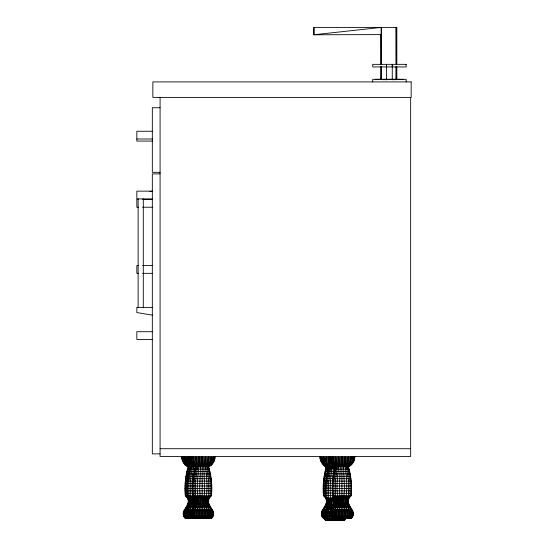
<?xml version="1.0" encoding="UTF-8"?>
<svg xmlns="http://www.w3.org/2000/svg" width="548" height="548" viewBox="0 0 548 548"><rect width="100%" height="100%" fill="white"/><g stroke="black" fill="none" stroke-linecap="round" stroke-linejoin="round"><path stroke-width="0.82" d="M381.34 64L381.292 27.4L313.751 34.777L313.751 27.4L396.827 27.4L396.827 64M381.346 79.323L381.429 66.555M381.285 64L381.292 27.4M381.271 66.555L381.271 79.323L381.271 66.664M396.396 66.555L396.444 79.323M396.41 27.4L396.451 64M205.507 456.463L205.075 462.601L203.835 466.793L204.664 488.426L203.856 503.393L205.13 513.551L204.568 518.456M345.267 456.463L344.836 462.601L343.596 466.793L344.425 488.426L343.617 503.393L344.891 513.551L344.329 518.456M386.587 79.837L386.587 64.342L386.415 66.925M191.259 511.736C192.944 506.934 194.883 501.639 192.629 496.604C191.231 486.843 192.41 476.616 193.636 466.793L191.245 462.601M392.286 66.925L392.382 64.342M208.624 456.463L207.781 462.601L205.39 466.793C207.028 478.541 207.973 490.645 205.39 502.187C205.37 507.681 210.014 512.99 206.815 518.456M348.384 456.463L347.548 462.601L345.158 466.793C346.788 478.541 347.733 490.645 345.158 502.187C345.13 507.681 349.775 512.99 346.576 518.456M188.498 476.287L190.046 466.793L188.156 466.793C185.354 476.137 184.381 486.021 185.313 495.728C195.102 503.544 177.49 510.846 185.313 518.456L211.466 518.456C219.282 510.846 201.678 503.544 211.466 495.728C212.398 486.021 211.425 476.137 208.624 466.793L195.704 466.793C191.752 465.033 189.101 460.793 189.252 456.463M319.881 456.463C319.731 460.793 322.382 465.033 326.341 466.793C323.539 476.137 322.567 486.021 323.498 495.728C333.287 503.544 315.675 510.846 323.498 518.456L351.227 518.456C359.043 510.846 341.438 503.544 351.227 495.728C352.159 486.021 351.186 476.137 348.384 466.793L335.465 466.793C331.513 465.033 328.862 460.793 329.012 456.463M192.862 518.456C185.046 510.846 202.65 503.544 192.862 495.728C191.93 486.021 192.903 476.137 195.704 466.793M194.999 505.715L194.999 498.659M211.295 456.463C211.343 460.306 210.035 464.54 206.733 466.793L208.733 481.123L208.74 495.728C201.938 503.228 214.152 510.969 208.74 518.456M345.939 518.374L344.343 520.6L325.745 520.6C317.922 512.983 335.534 505.688 325.745 497.865C324.813 488.158 325.786 478.281 328.588 468.937L335.047 468.937M332.629 518.456C324.806 510.846 342.411 503.544 332.629 495.728C331.698 486.021 332.663 476.137 335.465 466.793M351.056 456.463C351.104 460.306 349.795 464.54 346.494 466.793L348.494 481.123L348.501 495.728C341.699 503.228 353.912 510.969 348.501 518.456M213.35 456.463C213.46 460.553 211.453 464.827 207.754 466.793L210.206 481.123L210.22 495.728C201.952 503.201 216.796 511.003 210.22 518.456M332.609 484.884L333.376 468.937L331.999 463.8L323.279 463.8L322.128 458.608M353.111 456.463C353.22 460.553 351.213 464.827 347.521 466.793L349.966 481.123L349.98 495.728C341.712 503.201 356.556 511.003 349.98 518.456M214.638 456.463C214.782 460.731 212.295 464.985 208.404 466.793C211.117 476.157 212.042 486.021 211.144 495.728C201.691 503.53 218.7 510.846 211.144 518.456M354.398 456.463C354.542 460.731 352.056 464.985 348.165 466.793C350.878 476.157 351.809 486.021 350.905 495.728C341.452 503.53 358.461 510.846 350.905 518.456M208.624 466.793C212.576 465.033 215.227 460.793 215.083 456.463M348.384 466.793C352.343 465.033 354.988 460.793 354.844 456.463M187.937 508.791C190.718 505.064 190.766 499.495 188.039 495.728M321.594 511.736L324.875 511.736L327.307 506.784L327.999 504.571L328.17 500.975L326.259 500.975M326.135 482.74L327.759 469.143L325.676 469.143M186.56 518.456C179.984 511.003 194.828 503.201 186.56 495.728L186.573 481.123L189.019 466.793C185.327 464.827 183.32 460.553 183.429 456.463M194.917 470.718L194.944 466.3C191.629 464.225 189.56 460.375 189.69 456.463M187.56 518.456C179.744 510.846 197.349 503.544 187.56 495.728C186.628 486.021 187.601 476.137 190.403 466.793L195.191 466.793M188.115 480.315L188.245 478.699M327.286 508.928L333.033 508.928L333.355 503.119L332.561 493.001L325.437 493.001M337.863 518.374L337.452 520.6M327.012 467.574L325.307 476.287L324.58 483.555L324.574 493.296L324.745 495.728L325.464 496.604L324.334 496.604M328.588 458.608L329.423 464.738L331.814 468.937C330.184 480.685 329.238 492.782 331.814 504.324C331.841 509.825 327.197 515.134 330.396 520.6M340.493 518.374L339.692 520.6M326.56 466.793C323.847 476.157 322.916 486.021 323.813 495.728C333.273 503.53 316.258 510.846 323.813 518.456M342.747 518.374L341.623 520.6M344.48 518.374L343.096 520.6M345.569 518.374L344.028 520.6M313.751 34.777L381.271 34.606L381.271 64.137M380.915 34.777L381.264 34.599L380.915 34.777L380.915 64.191M149.885 191.553L152.33 191.142L136.836 191.142L136.836 198.89L152.33 198.89M160.084 107.737L152.33 107.737L152.33 172.312L160.084 172.312M152.33 131.253L136.836 131.253L136.836 141.083L152.33 141.083M136.836 139L152.33 139M160.084 173.867L152.33 173.867L152.33 453.881L160.084 453.881M138.466 199.458L136.836 199.458L136.836 207.213L138.466 207.213M142.542 199.458L152.33 199.458M142.542 207.213L152.33 207.213M138.466 265.588L136.836 265.588L136.836 273.336L138.466 273.336M142.542 265.588L152.33 265.588M142.542 273.336L152.33 273.336M152.33 307.387L136.836 307.387L136.836 312.552L152.33 315.134M152.33 331.718L136.836 331.718L136.836 339.465L152.33 339.465M160.084 448.716L410.651 448.716M181.696 456.463L181.724 457.539L183.45 457.539M183.943 456.463L183.97 457.539L189.081 457.539M189.272 457.539L215.056 457.539M319.909 457.539L354.816 457.539M181.724 457.539L181.854 458.608L183.559 458.608M183.97 457.539L184.101 458.608L214.926 458.608M320.039 458.608L354.686 458.608M181.854 458.608L182.087 459.656L214.693 459.656M320.272 459.656L321.95 459.656L322.238 460.676L320.601 460.676M329.396 459.656L354.453 459.656M322.156 459.676L328.601 459.676M182.087 459.656L182.416 460.676L184.053 460.676M184.101 458.608L184.669 460.676L214.357 460.676M329.732 460.676L354.118 460.676M322.286 460.745L330.204 460.745M182.416 460.676L182.847 461.663L190.17 461.663M190.403 461.663L213.926 461.663M321.032 461.663L322.608 461.663L323.594 463.485L322.169 463.485M330.163 461.663L353.693 461.663M322.519 461.793L331.047 461.793M182.847 461.663L183.375 462.601L213.405 462.601M321.56 462.601L323.067 462.601M330.684 462.601L353.165 462.601M322.847 462.82L331.156 462.82M183.375 462.601L183.991 463.485L185.409 463.485M184.669 460.676L186.238 463.485L212.788 463.485M331.3 463.485L352.549 463.485M183.991 463.485L184.683 464.3L186.012 464.3M186.238 463.485L186.93 464.3L191.896 464.3M192.232 464.3L212.097 464.3M322.868 464.3L324.197 464.3M331.999 464.3L351.857 464.3M323.279 463.8L323.806 464.738L332.136 464.738M184.683 464.3L185.457 465.047L211.323 465.047M323.642 465.047L324.868 465.047M332.766 465.047L351.083 465.047M185.457 465.047L186.299 465.718L210.48 465.718M323.806 464.738L324.416 465.622L350.241 465.718M186.299 465.718L187.204 466.3L209.576 466.3M325.382 466.3C322.991 464.635 319.874 460.375 320.32 456.463M334.513 466.3L349.336 466.3M324.416 465.622L325.115 466.444L335.047 466.444L335.047 470.499M325.115 466.444L325.889 467.191L335.047 467.191M325.889 467.191L326.731 467.862L335.047 467.862M326.731 467.862L327.636 468.444L335.047 468.444M187.491 469.143L189.581 469.143M189.738 469.143L209.288 469.143M334.807 469.143L349.049 469.143M327.923 471.28L334.431 471.28M186.902 471.506L209.87 471.506M325.087 471.506L327.348 471.506M334.218 471.506L349.638 471.506M327.334 473.65L333.047 473.65M186.395 473.89L210.384 473.89M324.58 473.89L326.985 473.89M333.705 473.89L350.145 473.89M326.827 476.034L332.917 476.034M185.964 476.287L210.816 476.287M324.142 476.287L326.677 476.287M333.273 476.287L350.576 476.287M326.396 478.431L332.807 478.431M185.608 478.699L192.355 478.699M193.156 478.699L211.172 478.699M323.786 478.699L326.43 478.699M332.917 478.699L350.932 478.699M326.039 480.843L332.711 480.843M185.327 481.123L192.218 481.123M192.875 481.123L211.453 481.123M323.512 481.123L326.231 481.123M332.643 481.123L351.213 481.123M325.759 483.268L332.643 483.268M185.128 483.555L192.122 483.555M192.677 483.555L211.651 483.555M323.313 483.555L326.087 483.555M332.437 483.555L351.412 483.555M325.56 485.692L332.588 485.692M185.012 485.987L192.06 485.987M192.56 485.987L211.768 485.987M323.19 485.987L326.005 485.987M332.321 485.987L351.528 485.987M325.437 488.131L332.561 488.131M184.971 488.426L192.04 488.426M192.519 488.426L211.809 488.426M323.149 488.426L325.978 488.426M332.28 488.426L351.569 488.426M325.396 490.563L332.547 490.563M185.005 490.864L192.06 490.864M192.554 490.864L211.775 490.864M323.19 490.864L326.005 490.864M332.314 490.864L351.535 490.864M185.121 493.296L192.115 493.296M192.67 493.296L211.658 493.296M323.306 493.296L326.087 493.296M332.431 493.296L351.419 493.296M325.553 495.44L332.588 495.44M185.313 495.728L211.466 495.728M323.498 495.728L324.745 495.728M332.629 495.728L351.227 495.728M186.149 496.604L210.631 496.604M333.458 496.604L350.391 496.604M186.854 497.584L209.925 497.584M325.033 497.584L326.074 497.584M334.164 497.584L349.686 497.584M325.745 497.865L335.047 497.865L335.047 505.53L328.505 505.53M187.416 498.659L189.526 498.659M189.663 498.659L209.363 498.659M325.601 498.659L326.56 498.659C330.369 505.756 319.121 510.989 324.197 517.792L322.868 517.792M334.725 498.659L349.124 498.659M326.581 498.742L335.047 498.742M327.286 499.728L335.047 499.728M187.827 499.797L189.814 499.797M190.074 499.797L195.102 499.797M195.376 499.797L208.952 499.797M326.005 499.797L327.999 499.797M335.136 499.797L348.713 499.797M327.848 500.797L335.047 500.797M188.074 500.975L189.992 500.975M190.32 500.975L195.17 500.975M195.622 500.975L208.706 500.975M335.383 500.975L348.466 500.975M328.252 501.934L335.047 501.934M188.156 502.187L190.046 502.187M190.403 502.187L195.191 502.187M195.704 502.187L208.624 502.187M326.341 502.187L328.231 502.187M335.465 502.187L348.384 502.187M328.505 503.119L335.047 503.119M188.074 503.393L189.992 503.393M190.32 503.393L195.17 503.393M195.622 503.393L208.706 503.393M326.259 503.393L328.17 503.393M335.383 503.393L348.466 503.393M328.588 504.324L335.047 504.324M187.827 504.571L189.814 504.571M190.074 504.571L195.102 504.571M195.376 504.571L208.952 504.571M326.005 504.571L329.403 504.571M335.136 504.571L348.713 504.571M187.416 505.715L189.526 505.715M189.663 505.715L209.363 505.715M325.601 505.715L327.704 505.715M334.725 505.715L349.124 505.715M186.854 506.784L209.925 506.784M325.033 506.784L349.686 506.784M186.149 507.763L210.631 507.763M324.334 507.763L333.184 507.852M333.458 507.763L350.391 507.763M184.683 509.311L212.097 509.311M322.868 509.311L327.142 509.311M331.992 509.311L351.857 509.311M326.581 509.907L332.17 509.907M184.149 510.058L185.546 510.058M186.395 510.058L212.631 510.058M322.327 510.058L326.841 510.058M331.458 510.058L352.391 510.058M183.717 510.866L213.062 510.866M321.902 510.866L326.594 510.866M331.033 510.866L352.823 510.866M325.115 511.448L330.081 511.448M183.409 511.736L213.371 511.736M330.718 511.736L353.131 511.736M324.58 512.195L329.814 512.195M183.217 512.633L213.562 512.633M321.402 512.633L324.738 512.633M330.533 512.633L353.323 512.633M324.149 513.01L330.91 513.01M183.155 513.551L184.69 513.551M185.402 513.551L213.624 513.551M321.34 513.551L324.087 513.551M330.465 513.551L353.385 513.551M323.841 513.873L330.793 513.873M183.217 514.469L213.562 514.469M321.402 514.469L324.135 514.469M330.533 514.469L353.323 514.469M323.649 514.778L330.725 514.778M183.409 515.367L213.371 515.367M321.594 515.367L324.279 515.367M330.718 515.367L353.131 515.367M323.587 515.695L331.389 515.695M183.717 516.23L213.062 516.23M321.902 516.23L323.361 516.23M331.033 516.23L352.823 516.23M323.649 516.606L332.095 516.606M184.149 517.045L212.631 517.045M322.327 517.045L323.731 517.045M331.458 517.045L352.391 517.045M323.841 517.511L332.143 517.511L332.636 520.6M184.683 517.792L191.896 517.792L192.211 518.456M192.232 517.792L212.097 517.792M331.992 517.792L351.857 517.792M324.58 519.189L345.514 519.189M325.115 519.936L344.98 519.936M327.636 468.444L328.588 468.937M190.403 466.793L186.93 464.3M187.204 466.3L188.156 466.793M195.006 466.3L195.924 466.793C193.218 476.157 192.286 486.021 193.184 495.728C202.637 503.53 185.628 510.846 193.184 518.456M190.046 466.793L188.142 465.047M332.944 518.456C325.389 510.846 342.397 503.53 332.944 495.728C332.047 486.021 332.979 476.157 335.684 466.793C331.793 464.985 329.307 460.731 329.451 456.463M326.06 520.6C318.511 512.99 335.52 505.667 326.06 497.865C325.163 488.165 326.094 478.294 328.807 468.937C324.916 467.129 322.43 462.868 322.567 458.608M187.882 518.456C180.326 510.846 197.335 503.53 187.882 495.728C186.984 486.021 187.909 476.157 190.622 466.793C186.731 464.985 184.244 460.731 184.388 456.463M185.635 518.456C178.079 510.846 195.088 503.53 185.635 495.728C184.731 486.021 185.662 476.157 188.375 466.793C184.484 464.985 181.998 460.731 182.142 456.463M333.869 518.456C327.293 511.003 342.137 503.201 333.869 495.728L333.883 481.123L336.335 466.793C332.636 464.827 330.629 460.553 330.739 456.463M326.992 520.6C320.409 513.147 335.26 505.338 326.992 497.865L327.005 483.268L329.451 468.937C325.759 466.971 323.752 462.69 323.861 458.608M194.108 518.456C187.532 511.003 202.376 503.201 194.108 495.728L194.122 481.123L196.574 466.793C192.875 464.827 190.868 460.553 190.978 456.463M188.807 518.456C182.231 511.003 197.075 503.201 188.807 495.728L188.82 481.123L191.273 466.793C187.574 464.827 185.566 460.553 185.676 456.463M335.349 518.456C329.944 510.969 342.151 503.228 335.349 495.728L335.362 481.123L337.356 466.793C334.054 464.54 332.746 460.306 332.794 456.463M328.471 520.6C323.06 513.113 335.273 505.372 328.471 497.865L328.478 483.268L330.478 468.937C327.177 466.684 325.868 462.45 325.909 458.608M195.588 518.456C190.177 510.969 202.39 503.228 195.588 495.728L195.595 481.123L197.595 466.793C194.293 464.54 192.985 460.306 193.033 456.463M190.286 518.456C184.875 510.969 197.088 503.228 190.286 495.728L190.293 481.123L192.293 466.793C188.992 464.54 187.683 460.306 187.731 456.463M337.273 518.456C333.848 512.572 339.411 506.969 338.657 500.975C335.753 489.898 337.369 478.103 338.698 466.793L336.308 462.601L335.465 456.463M197.513 518.456C194.088 512.572 199.65 506.969 198.897 500.975C195.992 489.898 197.609 478.103 198.938 466.793L196.547 462.601L195.704 456.463M191.896 517.792L191.259 515.367M339.52 518.456L338.959 513.551L340.233 503.393L339.431 488.426L340.253 466.793L339.013 462.601L338.582 456.463M199.76 518.456L199.198 513.551L200.472 503.393L199.671 488.426L200.493 466.793L199.253 462.601L198.821 456.463M321.95 459.656L321.614 456.463M323.772 458.608L323.663 456.463M326.416 458.608L326.341 456.463M386.552 64.342L386.587 66.925M381.346 27.4L381.415 64L381.463 27.4M410.651 97.4L410.651 456.463L160.084 456.463L160.084 97.4M406.171 81.905L406.171 79.323L372.722 79.323L372.722 81.905M403.355 79.323L375.538 79.323M396.827 66.555L396.827 79.323M396.204 27.4L396.204 64M396.204 66.555L396.204 79.323M395.697 79.323L395.683 79.837M393.827 79.323L393.779 79.837M392.478 64.342L392.478 66.925M392.265 64.342L392.265 79.837M385.059 79.323L385.107 79.837M383.196 79.323L383.203 79.837M381.531 27.4L381.531 64M381.531 66.555L381.531 79.323M380.915 66.712L380.915 79.323M341.925 456.463L341.925 518.456M335.047 518.374L335.047 520.6M314.107 27.4L314.107 34.606M202.164 456.463L202.164 518.456M143.295 198.89L143.295 307.387M138.123 198.89L138.123 307.387M406.171 64.342L372.715 64.342L372.715 66.925L406.171 66.925L406.171 64.342M411.164 81.905L152.851 81.905L152.851 97.4L411.164 97.4L411.164 81.905M396.266 64L396.238 27.4L396.307 64M396.273 79.323L396.266 66.555L396.273 79.323"/></g></svg>
